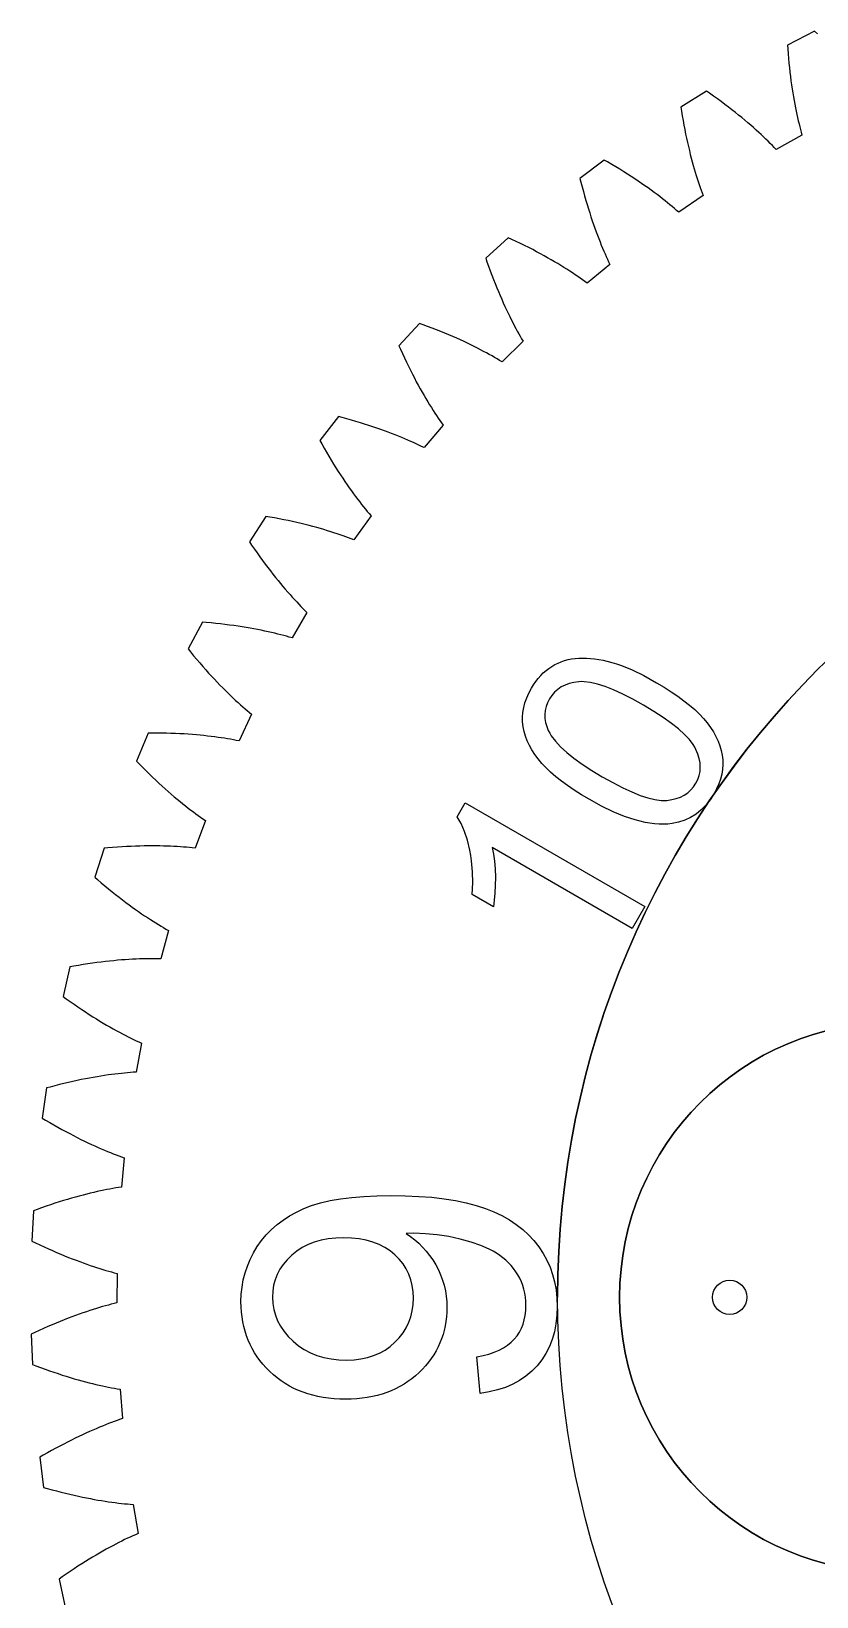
# Model space of a CAD drawing. Extents: x 0 to 10.3, y 0 to 10.3.
# Drawn here: x 0 to 2.85, y 4.05 to 9.74 of the extents above; entities that cross this region are included whole.
import ezdxf

# ---------------------------------------------------------------- set-up
doc = ezdxf.new("R2010")
doc.units = 0
doc.layers.add('1', color=1, linetype='CONTINUOUS')
doc.layers.add('Default Layer', color=1, linetype='CONTINUOUS')

msp = doc.modelspace()

# ---------------------------------------------------------------- linework, layer by layer
at = {"layer": '1'}
msp.add_lwpolyline([(2.8557, 9.7277), (2.8451, 9.7366), (2.7469, 9.6863), (2.7478, 9.6725), (2.7492, 9.6549), (2.7507, 9.6376), (2.7523, 9.6206), (2.754, 9.6041), (2.7559, 9.5879), (2.7578, 9.5721), (2.7598, 9.5567), (2.7619, 9.5416), (2.7641, 9.5269), (2.7664, 9.5126), (2.7687, 9.4987), (2.7711, 9.4851), (2.7735, 9.4719), (2.776, 9.4591), (2.7785, 9.4466), (2.7811, 9.4346), (2.7836, 9.4229), (2.7862, 9.4115), (2.7889, 9.4006), (2.7915, 9.39), (2.7941, 9.3798), (2.7968, 9.3699), (2.7996, 9.3597), (2.7065, 9.3068), (2.6992, 9.3144), (2.6921, 9.3218), (2.6846, 9.3293), (2.6769, 9.3369), (2.6688, 9.3448), (2.6604, 9.3528), (2.6517, 9.3611), (2.6426, 9.3694), (2.6332, 9.378), (2.6235, 9.3867), (2.6134, 9.3955), (2.6029, 9.4045), (2.5921, 9.4136), (2.581, 9.4229), (2.5695, 9.4323), (2.5576, 9.4418), (2.5454, 9.4515), (2.5328, 9.4612), (2.5199, 9.4711), (2.5065, 9.481), (2.4928, 9.4911), (2.4787, 9.5012), (2.4643, 9.5114), (2.4529, 9.5193), (2.3595, 9.4607), (2.3616, 9.447), (2.3645, 9.4295), (2.3675, 9.4124), (2.3706, 9.3957), (2.3738, 9.3794), (2.377, 9.3634), (2.3803, 9.3479), (2.3837, 9.3327), (2.3871, 9.3178), (2.3905, 9.3034), (2.394, 9.2893), (2.3976, 9.2757), (2.4011, 9.2623), (2.4047, 9.2494), (2.4083, 9.2369), (2.4119, 9.2247), (2.4155, 9.2129), (2.4191, 9.2014), (2.4227, 9.1904), (2.4262, 9.1797), (2.4298, 9.1694), (2.4333, 9.1594), (2.4368, 9.1498), (2.4405, 9.1399), (2.3523, 9.0791), (2.3444, 9.0861), (2.3366, 9.0927), (2.3286, 9.0995), (2.3202, 9.1065), (2.3115, 9.1137), (2.3024, 9.1209), (2.293, 9.1284), (2.2832, 9.1359), (2.2731, 9.1436), (2.2626, 9.1514), (2.2518, 9.1593), (2.2406, 9.1674), (2.2291, 9.1756), (2.2172, 9.1838), (2.2049, 9.1922), (2.1923, 9.2006), (2.1793, 9.2091), (2.1659, 9.2178), (2.1521, 9.2264), (2.138, 9.2352), (2.1234, 9.244), (2.1085, 9.2529), (2.0932, 9.2618), (2.0812, 9.2687), (1.9932, 9.2021), (1.9966, 9.1887), (2.001, 9.1716), (2.0055, 9.1548), (2.01, 9.1384), (2.0146, 9.1224), (2.0192, 9.1068), (2.0238, 9.0916), (2.0285, 9.0767), (2.0332, 9.0623), (2.0379, 9.0482), (2.0426, 9.0345), (2.0473, 9.0211), (2.052, 9.0082), (2.0567, 8.9956), (2.0614, 8.9834), (2.066, 8.9716), (2.0706, 8.9601), (2.0752, 8.9491), (2.0797, 8.9384), (2.0842, 8.928), (2.0886, 8.9181), (2.093, 8.9084), (2.0973, 8.8992), (2.1019, 8.8896), (2.0194, 8.8214), (2.0108, 8.8276), (2.0025, 8.8336), (1.9939, 8.8397), (1.985, 8.8459), (1.9756, 8.8522), (1.966, 8.8587), (1.956, 8.8653), (1.9456, 8.872), (1.9348, 8.8787), (1.9237, 8.8856), (1.9123, 8.8926), (1.9004, 8.8996), (1.8882, 8.9067), (1.8756, 8.9139), (1.8627, 8.9212), (1.8493, 8.9285), (1.8356, 8.9359), (1.8215, 8.9433), (1.8071, 8.9507), (1.7922, 8.9582), (1.777, 8.9657), (1.7613, 8.9733), (1.7453, 8.9808), (1.7328, 8.9866), (1.6509, 8.9126), (1.6554, 8.8996), (1.6613, 8.8829), (1.6672, 8.8666), (1.6731, 8.8506), (1.6791, 8.8351), (1.6851, 8.8199), (1.691, 8.8052), (1.697, 8.7908), (1.7029, 8.7768), (1.7088, 8.7632), (1.7147, 8.7499), (1.7205, 8.7371), (1.7263, 8.7246), (1.7321, 8.7125), (1.7378, 8.7007), (1.7435, 8.6893), (1.7491, 8.6783), (1.7546, 8.6677), (1.7601, 8.6574), (1.7654, 8.6475), (1.7707, 8.638), (1.7759, 8.6288), (1.781, 8.6199), (1.7864, 8.6108), (1.7101, 8.5356), (1.7011, 8.5411), (1.6923, 8.5463), (1.6832, 8.5516), (1.6737, 8.5571), (1.6639, 8.5626), (1.6537, 8.5682), (1.6431, 8.5738), (1.6322, 8.5796), (1.6209, 8.5854), (1.6093, 8.5913), (1.5972, 8.5972), (1.5848, 8.6032), (1.572, 8.6092), (1.5589, 8.6153), (1.5453, 8.6214), (1.5314, 8.6275), (1.5171, 8.6337), (1.5024, 8.6398), (1.4874, 8.646), (1.4719, 8.6521), (1.4561, 8.6583), (1.4398, 8.6644), (1.4232, 8.6706), (1.4102, 8.6752), (1.3351, 8.5944), (1.3407, 8.5818), (1.3481, 8.5657), (1.3554, 8.5499), (1.3627, 8.5346), (1.37, 8.5196), (1.3772, 8.5051), (1.3844, 8.4909), (1.3916, 8.4771), (1.3987, 8.4636), (1.4058, 8.4506), (1.4128, 8.4379), (1.4198, 8.4256), (1.4267, 8.4136), (1.4335, 8.4021), (1.4402, 8.3909), (1.4468, 8.38), (1.4533, 8.3696), (1.4598, 8.3595), (1.4661, 8.3497), (1.4723, 8.3403), (1.4784, 8.3312), (1.4844, 8.3225), (1.4902, 8.3142), (1.4964, 8.3056), (1.427, 8.224), (1.4175, 8.2287), (1.4083, 8.2331), (1.3987, 8.2376), (1.3888, 8.2422), (1.3786, 8.2468), (1.3679, 8.2515), (1.3569, 8.2562), (1.3455, 8.261), (1.3338, 8.2658), (1.3216, 8.2707), (1.3091, 8.2755), (1.2962, 8.2804), (1.283, 8.2853), (1.2693, 8.2902), (1.2553, 8.2951), (1.2409, 8.3), (1.2261, 8.3048), (1.211, 8.3097), (1.1954, 8.3145), (1.1795, 8.3193), (1.1632, 8.3241), (1.1465, 8.3288), (1.1294, 8.3334), (1.116, 8.337), (1.0483, 8.2499), (1.0549, 8.2378), (1.0637, 8.2224), (1.0723, 8.2073), (1.0809, 8.1927), (1.0895, 8.1784), (1.098, 8.1645), (1.1064, 8.151), (1.1148, 8.1379), (1.123, 8.1251), (1.1312, 8.1127), (1.1393, 8.1007), (1.1473, 8.0891), (1.1552, 8.0778), (1.163, 8.0669), (1.1707, 8.0563), (1.1782, 8.0461), (1.1856, 8.0362), (1.1929, 8.0267), (1.2001, 8.0175), (1.2071, 8.0087), (1.214, 8.0002), (1.2207, 7.9921), (1.2272, 7.9842), (1.2341, 7.9762), (1.1721, 7.8889), (1.1622, 7.8927), (1.1526, 7.8963), (1.1427, 7.9), (1.1325, 7.9037), (1.1218, 7.9074), (1.1108, 7.9111), (1.0994, 7.9149), (1.0877, 7.9187), (1.0756, 7.9224), (1.063, 7.9262), (1.0502, 7.9299), (1.0369, 7.9337), (1.0233, 7.9374), (1.0093, 7.9411), (0.9949, 7.9447), (0.9801, 7.9484), (0.9649, 7.9519), (0.9494, 7.9554), (0.9335, 7.9589), (0.9172, 7.9623), (0.9005, 7.9656), (0.8835, 7.9688), (0.8661, 7.972), (0.8525, 7.9743), (0.7925, 7.8817), (0.8002, 7.8702), (0.8103, 7.8556), (0.8202, 7.8414), (0.8301, 7.8275), (0.8398, 7.8141), (0.8495, 7.801), (0.8591, 7.7883), (0.8685, 7.7759), (0.8779, 7.7639), (0.8871, 7.7523), (0.8962, 7.741), (0.9052, 7.7301), (0.9141, 7.7195), (0.9228, 7.7093), (0.9313, 7.6995), (0.9398, 7.69), (0.948, 7.6808), (0.9561, 7.6719), (0.964, 7.6634), (0.9718, 7.6552), (0.9793, 7.6474), (0.9867, 7.6398), (0.9939, 7.6326), (1.0015, 7.6252), (0.9473, 7.5328), (0.9371, 7.5358), (0.9273, 7.5386), (0.9171, 7.5413), (0.9066, 7.5441), (0.8957, 7.5469), (0.8844, 7.5497), (0.8727, 7.5524), (0.8607, 7.5551), (0.8483, 7.5578), (0.8355, 7.5605), (0.8223, 7.5631), (0.8088, 7.5657), (0.7949, 7.5682), (0.7806, 7.5706), (0.7659, 7.573), (0.7509, 7.5753), (0.7355, 7.5776), (0.7197, 7.5797), (0.7036, 7.5818), (0.687, 7.5837), (0.6702, 7.5856), (0.6529, 7.5873), (0.6352, 7.5889), (0.6215, 7.5901), (0.5699, 7.4926), (0.5785, 7.4818), (0.5898, 7.4682), (0.6009, 7.4549), (0.612, 7.4419), (0.6229, 7.4294), (0.6337, 7.4172), (0.6443, 7.4053), (0.6548, 7.3938), (0.6652, 7.3827), (0.6754, 7.3719), (0.6854, 7.3615), (0.6953, 7.3514), (0.7051, 7.3417), (0.7146, 7.3322), (0.724, 7.3232), (0.7332, 7.3144), (0.7423, 7.306), (0.7511, 7.2979), (0.7597, 7.2901), (0.7682, 7.2826), (0.7764, 7.2755), (0.7844, 7.2686), (0.7922, 7.262), (0.8004, 7.2553), (0.7545, 7.1585), (0.7441, 7.1606), (0.7341, 7.1625), (0.7237, 7.1644), (0.7129, 7.1662), (0.7018, 7.1681), (0.6903, 7.1698), (0.6784, 7.1715), (0.6662, 7.1732), (0.6536, 7.1748), (0.6406, 7.1764), (0.6273, 7.1778), (0.6136, 7.1792), (0.5995, 7.1805), (0.5851, 7.1817), (0.5703, 7.1828), (0.5551, 7.1838), (0.5395, 7.1847), (0.5236, 7.1854), (0.5074, 7.1861), (0.4907, 7.1866), (0.4738, 7.1869), (0.4564, 7.1872), (0.4387, 7.1872), (0.4249, 7.1872), (0.382, 7.0855), (0.3915, 7.0756), (0.4039, 7.063), (0.4162, 7.0507), (0.4283, 7.0388), (0.4403, 7.0272), (0.4521, 7.016), (0.4637, 7.0051), (0.4752, 6.9946), (0.4865, 6.9844), (0.4976, 6.9745), (0.5085, 6.965), (0.5193, 6.9558), (0.5298, 6.947), (0.5402, 6.9384), (0.5503, 6.9302), (0.5602, 6.9223), (0.57, 6.9147), (0.5795, 6.9074), (0.5887, 6.9004), (0.5978, 6.8937), (0.6066, 6.8873), (0.6152, 6.8811), (0.6236, 6.8753), (0.6323, 6.8693), (0.595, 6.7689), (0.5844, 6.77), (0.5743, 6.7711), (0.5638, 6.772), (0.5529, 6.7729), (0.5417, 6.7738), (0.5301, 6.7745), (0.5181, 6.7752), (0.5058, 6.7758), (0.4931, 6.7763), (0.48, 6.7767), (0.4666, 6.777), (0.4528, 6.7772), (0.4387, 6.7772), (0.4242, 6.7772), (0.4094, 6.777), (0.3941, 6.7766), (0.3786, 6.7762), (0.3627, 6.7755), (0.3464, 6.7748), (0.3298, 6.7738), (0.3128, 6.7727), (0.2955, 6.7714), (0.2779, 6.7699), (0.2641, 6.7687), (0.2302, 6.6637), (0.2407, 6.6546), (0.2541, 6.6431), (0.2674, 6.6319), (0.2805, 6.6211), (0.2934, 6.6106), (0.3062, 6.6005), (0.3187, 6.5907), (0.331, 6.5812), (0.3432, 6.572), (0.3551, 6.5632), (0.3668, 6.5547), (0.3783, 6.5465), (0.3896, 6.5385), (0.4007, 6.5309), (0.4115, 6.5236), (0.4221, 6.5166), (0.4324, 6.5099), (0.4425, 6.5034), (0.4524, 6.4973), (0.462, 6.4914), (0.4713, 6.4857), (0.4804, 6.4804), (0.4892, 6.4753), (0.4985, 6.47), (0.47, 6.3668), (0.4594, 6.367), (0.4492, 6.3672), (0.4387, 6.3672), (0.4278, 6.3672), (0.4165, 6.367), (0.4049, 6.3668), (0.3929, 6.3664), (0.3806, 6.3659), (0.3679, 6.3653), (0.3548, 6.3646), (0.3415, 6.3637), (0.3277, 6.3627), (0.3136, 6.3615), (0.2992, 6.3602), (0.2844, 6.3587), (0.2693, 6.357), (0.2539, 6.3552), (0.2381, 6.3532), (0.2219, 6.351), (0.2055, 6.3486), (0.1887, 6.346), (0.1715, 6.3432), (0.1541, 6.3402), (0.1405, 6.3378), (0.1159, 6.2302), (0.127, 6.2221), (0.1414, 6.2118), (0.1556, 6.2018), (0.1696, 6.1922), (0.1834, 6.1829), (0.197, 6.1739), (0.2103, 6.1652), (0.2235, 6.1568), (0.2364, 6.1488), (0.249, 6.141), (0.2614, 6.1335), (0.2736, 6.1263), (0.2855, 6.1194), (0.2972, 6.1128), (0.3086, 6.1065), (0.3198, 6.1004), (0.3307, 6.0946), (0.3413, 6.0891), (0.3517, 6.0838), (0.3617, 6.0787), (0.3715, 6.0739), (0.3811, 6.0694), (0.3903, 6.0651), (0.3999, 6.0607), (0.3806, 5.9553), (0.3701, 5.9547), (0.3599, 5.9539), (0.3494, 5.953), (0.3385, 5.952), (0.3273, 5.9509), (0.3157, 5.9496), (0.3038, 5.9482), (0.2916, 5.9467), (0.279, 5.945), (0.2661, 5.9431), (0.2528, 5.941), (0.2392, 5.9388), (0.2253, 5.9364), (0.211, 5.9339), (0.1964, 5.9311), (0.1815, 5.9281), (0.1663, 5.9249), (0.1507, 5.9216), (0.1348, 5.918), (0.1186, 5.9142), (0.1021, 5.9101), (0.0853, 5.9058), (0.0682, 5.9013), (0.0549, 5.8977), (0.0397, 5.7884), (0.0515, 5.7813), (0.0668, 5.7723), (0.0818, 5.7636), (0.0966, 5.7552), (0.1111, 5.7471), (0.1254, 5.7394), (0.1395, 5.7319), (0.1533, 5.7247), (0.1668, 5.7178), (0.1801, 5.7111), (0.1931, 5.7048), (0.2059, 5.6987), (0.2184, 5.6928), (0.2306, 5.6873), (0.2425, 5.682), (0.2542, 5.6769), (0.2655, 5.672), (0.2766, 5.6675), (0.2874, 5.6631), (0.2978, 5.6589), (0.308, 5.655), (0.3179, 5.6513), (0.3275, 5.6478), (0.3375, 5.6443), (0.3274, 5.5377), (0.3169, 5.5361), (0.3069, 5.5344), (0.2965, 5.5326), (0.2857, 5.5307), (0.2747, 5.5286), (0.2633, 5.5263), (0.2515, 5.5239), (0.2395, 5.5213), (0.2271, 5.5185), (0.2144, 5.5155), (0.2013, 5.5123), (0.188, 5.5089), (0.1743, 5.5053), (0.1603, 5.5015), (0.146, 5.4974), (0.1314, 5.4932), (0.1165, 5.4887), (0.1013, 5.484), (0.0858, 5.479), (0.07, 5.4738), (0.0539, 5.4683), (0.0375, 5.4626), (0.0209, 5.4566), (0.0079, 5.4519), (0.0023, 5.3417), (0.0147, 5.3356), (0.0307, 5.328), (0.0464, 5.3206), (0.0619, 5.3136), (0.0771, 5.3068), (0.092, 5.3003), (0.1067, 5.294), (0.1211, 5.2881), (0.1352, 5.2824), (0.149, 5.2769), (0.1625, 5.2717), (0.1757, 5.2668), (0.1887, 5.262), (0.2013, 5.2575), (0.2137, 5.2533), (0.2257, 5.2492), (0.2374, 5.2454), (0.2489, 5.2418), (0.26, 5.2384), (0.2708, 5.2352), (0.2813, 5.2322), (0.2914, 5.2293), (0.3013, 5.2267), (0.3115, 5.224), (0.3108, 5.117), (0.3005, 5.1144), (0.2906, 5.1119), (0.2804, 5.1092), (0.2699, 5.1064), (0.259, 5.1033), (0.2479, 5.1001), (0.2364, 5.0966), (0.2246, 5.0929), (0.2125, 5.0891), (0.2001, 5.085), (0.1874, 5.0807), (0.1744, 5.0761), (0.1611, 5.0713), (0.1475, 5.0663), (0.1336, 5.0611), (0.1195, 5.0556), (0.105, 5.0498), (0.0903, 5.0438), (0.0752, 5.0375), (0.06, 5.0309), (0.0444, 5.0241), (0.0286, 5.0169), (0.0125, 5.0095), (0, 5.0036), (0.0041, 4.8934), (0.0169, 4.8884), (0.0335, 4.8822), (0.0498, 4.8762), (0.0658, 4.8705), (0.0816, 4.8651), (0.097, 4.8599), (0.1122, 4.855), (0.127, 4.8503), (0.1415, 4.8459), (0.1558, 4.8416), (0.1697, 4.8376), (0.1833, 4.8338), (0.1966, 4.8303), (0.2096, 4.8269), (0.2223, 4.8237), (0.2346, 4.8208), (0.2466, 4.818), (0.2583, 4.8154), (0.2697, 4.8129), (0.2808, 4.8107), (0.2915, 4.8086), (0.3018, 4.8067), (0.3119, 4.8049), (0.3223, 4.8031), (0.3309, 4.6964), (0.3209, 4.693), (0.3113, 4.6896), (0.3013, 4.6861), (0.2911, 4.6823), (0.2806, 4.6783), (0.2697, 4.6741), (0.2586, 4.6696), (0.2472, 4.665), (0.2355, 4.66), (0.2235, 4.6549), (0.2112, 4.6495), (0.1986, 4.6438), (0.1858, 4.6379), (0.1727, 4.6317), (0.1593, 4.6253), (0.1457, 4.6185), (0.1318, 4.6115), (0.1176, 4.6043), (0.1032, 4.5967), (0.0885, 4.5888), (0.0736, 4.5806), (0.0585, 4.5721), (0.0431, 4.5634), (0.0312, 4.5564), (0.0448, 4.4469), (0.0581, 4.4431), (0.0752, 4.4383), (0.0919, 4.4338), (0.1084, 4.4296), (0.1245, 4.4255), (0.1404, 4.4217), (0.1559, 4.4181), (0.1711, 4.4147), (0.1859, 4.4116), (0.2005, 4.4086), (0.2147, 4.4058), (0.2286, 4.4032), (0.2422, 4.4008), (0.2554, 4.3986), (0.2683, 4.3966), (0.2808, 4.3947), (0.2931, 4.3929), (0.305, 4.3914), (0.3165, 4.3899), (0.3277, 4.3887), (0.3385, 4.3875), (0.3491, 4.3865), (0.3592, 4.3856), (0.3698, 4.3848), (0.3876, 4.2792), (0.3779, 4.2749), (0.3686, 4.2707), (0.3591, 4.2663), (0.3492, 4.2617), (0.339, 4.2568), (0.3286, 4.2516), (0.3179, 4.2462), (0.3069, 4.2406), (0.2957, 4.2346), (0.2842, 4.2285), (0.2724, 4.222), (0.2604, 4.2153), (0.2481, 4.2083), (0.2356, 4.201), (0.2228, 4.1934), (0.2098, 4.1855), (0.1966, 4.1773), (0.1831, 4.1688), (0.1695, 4.16), (0.1555, 4.1509), (0.1414, 4.1414), (0.1271, 4.1317), (0.1125, 4.1216), (0.1012, 4.1136), (0.1244, 4.0057)], dxfattribs=at)
at = {"layer": 'Default Layer'}
for points in [[(5.1372, 8.3624, 0.414205), (1.912, 5.1372)], [(5.1372, 1.912, -0.414205), (1.912, 5.1372)]]:
    msp.add_lwpolyline(points, format="xyb", dxfattribs=at)
for points in [[(2.0264, 6.9466), (1.9985, 6.9631), (1.9725, 6.9797), (1.9483, 6.9961), (1.9259, 7.0124), (1.9054, 7.0287), (1.8867, 7.0449), (1.8698, 7.061), (1.8548, 7.077), (1.8413, 7.0932), (1.8293, 7.1095), (1.8187, 7.126), (1.8095, 7.1425), (1.8017, 7.1592), (1.7953, 7.1761), (1.7904, 7.193), (1.7869, 7.2101), (1.785, 7.2274), (1.7846, 7.2447), (1.786, 7.2621), (1.7889, 7.2795), (1.7934, 7.297), (1.7996, 7.3146), (1.8074, 7.3322), (1.8168, 7.3499), (1.8246, 7.3626), (1.8328, 7.3745), (1.8414, 7.3856), (1.8505, 7.3959), (1.86, 7.4055), (1.8699, 7.4142), (1.8803, 7.4222), (1.891, 7.4294), (1.9021, 7.4358), (1.9135, 7.4415), (1.9253, 7.4464), (1.9374, 7.4506), (1.9499, 7.454), (1.9627, 7.4566), (1.9758, 7.4584), (1.9893, 7.4595), (2.0172, 7.4596), (2.0464, 7.4571), (2.0771, 7.4519), (2.1092, 7.444), (2.126, 7.4389), (2.1438, 7.4326), (2.1822, 7.4165), (2.2246, 7.3957), (2.271, 7.3701), (2.2986, 7.3537), (2.3245, 7.3372), (2.3486, 7.3209), (2.3709, 7.3046), (2.3914, 7.2883), (2.4101, 7.2722), (2.427, 7.256), (2.4421, 7.24), (2.4556, 7.2239), (2.4676, 7.2077), (2.4782, 7.1913), (2.4873, 7.1747), (2.4951, 7.158), (2.5015, 7.1411), (2.5065, 7.1241), (2.51, 7.1069), (2.512, 7.0897), (2.5124, 7.0724), (2.5111, 7.0551), (2.5082, 7.0376), (2.5036, 7.0201), (2.4974, 7.0025), (2.4896, 6.9848), (2.4801, 6.967), (2.4658, 6.9448), (2.4502, 6.925), (2.4332, 6.9077), (2.4148, 6.8929), (2.3951, 6.8805), (2.374, 6.8707), (2.3514, 6.8633), (2.3276, 6.8583), (2.3125, 6.8567), (2.297, 6.8559), (2.281, 6.8561), (2.2644, 6.8573), (2.2474, 6.8595), (2.2298, 6.8626), (2.2118, 6.8667), (2.1932, 6.8717), (2.1741, 6.8777), (2.1545, 6.8846), (2.1138, 6.9014), (2.0711, 6.9221), (2.0264, 6.9466)], [(2.0737, 7.0285), (2.1124, 7.007), (2.1484, 6.9885), (2.1817, 6.9732), (2.2124, 6.9609), (2.2403, 6.9517), (2.2657, 6.9456), (2.2883, 6.9426), (2.2987, 6.9423), (2.3083, 6.9427), (2.3263, 6.9453), (2.3429, 6.9493), (2.3582, 6.9548), (2.3721, 6.9619), (2.3847, 6.9704), (2.396, 6.9804), (2.4059, 6.9919), (2.4145, 7.0049), (2.4215, 7.0188), (2.4264, 7.0331), (2.4294, 7.0479), (2.4304, 7.063), (2.4294, 7.0786), (2.4264, 7.0946), (2.4215, 7.1109), (2.4146, 7.1277), (2.4101, 7.1364), (2.4047, 7.1452), (2.3908, 7.1634), (2.373, 7.1823), (2.3511, 7.202), (2.3252, 7.2224), (2.2954, 7.2436), (2.2615, 7.2655), (2.2236, 7.2882), (2.1849, 7.3097), (2.1488, 7.3282), (2.1154, 7.3436), (2.0847, 7.3558), (2.0567, 7.3649), (2.0314, 7.3709), (2.0087, 7.3738), (1.9984, 7.374), (1.9888, 7.3735), (1.9709, 7.3711), (1.9543, 7.3671), (1.939, 7.3616), (1.9251, 7.3545), (1.9124, 7.3459), (1.9011, 7.3358), (1.891, 7.3241), (1.8823, 7.3109), (1.8753, 7.2971), (1.8702, 7.2832), (1.8669, 7.2691), (1.8654, 7.2548), (1.8659, 7.2404), (1.8681, 7.2259), (1.8722, 7.2112), (1.8782, 7.1964), (1.8831, 7.1868), (1.889, 7.1772), (1.9038, 7.1576), (1.9224, 7.1374), (1.9449, 7.1167), (1.9713, 7.0954), (2.0015, 7.0736), (2.0357, 7.0513), (2.0737, 7.0285)], [(2.2288, 6.5574), (2.1828, 6.4776), (1.6746, 6.771), (1.6794, 6.7476), (1.6828, 6.7218), (1.685, 6.6938), (1.6858, 6.6635), (1.6856, 6.6334), (1.6843, 6.6055), (1.682, 6.5797), (1.6786, 6.556), (1.6015, 6.6005), (1.6037, 6.6425), (1.603, 6.6833), (1.5994, 6.723), (1.5965, 6.7424), (1.5929, 6.7615), (1.5841, 6.7975), (1.5735, 6.8297), (1.5675, 6.8443), (1.5611, 6.858), (1.5543, 6.8707), (1.547, 6.8825), (1.5766, 6.9339), (2.2288, 6.5574)], [(1.6312, 4.788), (1.6189, 4.9207), (1.6415, 4.9254), (1.6625, 4.9311), (1.6819, 4.9377), (1.6997, 4.9453), (1.7159, 4.9538), (1.7304, 4.9633), (1.7434, 4.9738), (1.7547, 4.9852), (1.7646, 4.9975), (1.7732, 5.0107), (1.7805, 5.0247), (1.7864, 5.0395), (1.791, 5.0552), (1.7943, 5.0717), (1.7963, 5.089), (1.797, 5.1072), (1.7965, 5.1229), (1.7951, 5.1381), (1.7929, 5.1527), (1.7897, 5.1669), (1.7856, 5.1805), (1.7806, 5.1937), (1.7746, 5.2064), (1.7678, 5.2185), (1.7602, 5.2303), (1.752, 5.2416), (1.7432, 5.2523), (1.7338, 5.2624), (1.7238, 5.272), (1.7133, 5.2811), (1.7021, 5.2896), (1.6903, 5.2975), (1.6775, 5.3051), (1.6636, 5.3123), (1.6327, 5.3257), (1.5976, 5.338), (1.5583, 5.349), (1.5167, 5.358), (1.4746, 5.3645), (1.4323, 5.3684), (1.3895, 5.3697), (1.3618, 5.3689), (1.378, 5.3581), (1.3933, 5.3463), (1.4079, 5.3335), (1.4217, 5.3198), (1.4347, 5.3051), (1.447, 5.2895), (1.4585, 5.2729), (1.4693, 5.2553), (1.4788, 5.2373), (1.4871, 5.2189), (1.4941, 5.2001), (1.4998, 5.1809), (1.5042, 5.1613), (1.5074, 5.1414), (1.5093, 5.121), (1.5099, 5.1003), (1.5096, 5.083), (1.5084, 5.0661), (1.5064, 5.0495), (1.5036, 5.0332), (1.5001, 5.0172), (1.4957, 5.0016), (1.4906, 4.9863), (1.4846, 4.9714), (1.4779, 4.9568), (1.4704, 4.9425), (1.4621, 4.9286), (1.453, 4.915), (1.4431, 4.9017), (1.4324, 4.8888), (1.4209, 4.8762), (1.4087, 4.864), (1.3957, 4.8523), (1.3823, 4.8413), (1.3684, 4.8311), (1.354, 4.8217), (1.339, 4.813), (1.3236, 4.805), (1.3077, 4.7979), (1.2912, 4.7914), (1.2743, 4.7858), (1.2569, 4.7809), (1.2389, 4.7767), (1.2204, 4.7733), (1.2015, 4.7707), (1.182, 4.7688), (1.1621, 4.7676), (1.1416, 4.7673), (1.1205, 4.7677), (1.0999, 4.7688), (1.0798, 4.7708), (1.0602, 4.7736), (1.0412, 4.7771), (1.0226, 4.7814), (1.0046, 4.7865), (0.9872, 4.7924), (0.9702, 4.7991), (0.9538, 4.8065), (0.9379, 4.8148), (0.9225, 4.8238), (0.9076, 4.8336), (0.8932, 4.8442), (0.8794, 4.8556), (0.8661, 4.8678), (0.8535, 4.8807), (0.8416, 4.8939), (0.8306, 4.9076), (0.8204, 4.9216), (0.8111, 4.9361), (0.8025, 4.9509), (0.7948, 4.9661), (0.7878, 4.9818), (0.7817, 4.9978), (0.7764, 5.0142), (0.7719, 5.031), (0.7683, 5.0482), (0.7654, 5.0658), (0.7634, 5.0838), (0.7621, 5.1022), (0.7617, 5.121), (0.7627, 5.1482), (0.7654, 5.1747), (0.77, 5.2006), (0.7765, 5.226), (0.7848, 5.2507), (0.795, 5.2749), (0.807, 5.2984), (0.8208, 5.3213), (0.8364, 5.3435), (0.8535, 5.3642), (0.8723, 5.3836), (0.8926, 5.4015), (0.9145, 5.4181), (0.938, 5.4333), (0.963, 5.4471), (0.9897, 5.4595), (1.0184, 5.4706), (1.0503, 5.4803), (1.0852, 5.4885), (1.1232, 5.4951), (1.1642, 5.5003), (1.2084, 5.5041), (1.2556, 5.5063), (1.3058, 5.507), (1.3584, 5.5063), (1.4082, 5.5041), (1.4552, 5.5005), (1.4996, 5.4953), (1.5412, 5.4888), (1.5801, 5.4807), (1.6162, 5.4712), (1.6496, 5.4602), (1.6805, 5.4478), (1.7095, 5.4339), (1.7366, 5.4186), (1.7618, 5.4019), (1.7852, 5.3837), (1.8066, 5.3641), (1.8261, 5.3431), (1.8438, 5.3206), (1.8594, 5.297), (1.873, 5.2725), (1.8844, 5.247), (1.8938, 5.2204), (1.9011, 5.1929), (1.9064, 5.1643), (1.9095, 5.1347), (1.9105, 5.1042), (1.9094, 5.0719), (1.906, 5.0412), (1.9003, 5.012), (1.8923, 4.9843), (1.8821, 4.9581), (1.8695, 4.9334), (1.8547, 4.9102), (1.8376, 4.8885), (1.8183, 4.8686), (1.7971, 4.8509), (1.7741, 4.8352), (1.7492, 4.8216), (1.7225, 4.81), (1.6939, 4.8006), (1.6635, 4.7933), (1.6312, 4.788)], [(1.1347, 5.3536), (1.1057, 5.3526), (1.0783, 5.3496), (1.0524, 5.3446), (1.028, 5.3376), (1.0052, 5.3287), (0.9839, 5.3177), (0.9641, 5.3048), (0.9459, 5.2899), (0.9295, 5.2737), (0.9154, 5.2568), (0.9034, 5.239), (0.8935, 5.2204), (0.8859, 5.201), (0.8804, 5.1808), (0.8772, 5.1598), (0.8761, 5.1379), (0.8773, 5.1153), (0.8808, 5.0934), (0.8867, 5.0722), (0.8949, 5.0518), (0.9055, 5.0321), (0.9184, 5.0132), (0.9337, 4.995), (0.9513, 4.9775), (0.9708, 4.9615), (0.9917, 4.9477), (1.0139, 4.9359), (1.0376, 4.9263), (1.0627, 4.9188), (1.0891, 4.9135), (1.117, 4.9103), (1.1462, 4.9092), (1.1724, 4.9102), (1.1974, 4.9133), (1.2212, 4.9183), (1.2437, 4.9254), (1.2649, 4.9344), (1.2849, 4.9455), (1.3037, 4.9586), (1.3212, 4.9737), (1.3368, 4.9905), (1.3504, 5.0082), (1.3619, 5.0268), (1.3712, 5.0464), (1.3785, 5.0669), (1.3838, 5.0884), (1.3869, 5.1108), (1.3879, 5.1341), (1.3869, 5.1575), (1.3838, 5.1799), (1.3785, 5.2012), (1.3712, 5.2214), (1.3619, 5.2405), (1.3504, 5.2585), (1.3368, 5.2755), (1.3212, 5.2914), (1.3035, 5.306), (1.2842, 5.3186), (1.2633, 5.3293), (1.2408, 5.338), (1.2167, 5.3448), (1.191, 5.3497), (1.1636, 5.3526), (1.1347, 5.3536)], [(2.4746, 5.1372), (2.4759, 5.1498), (2.4795, 5.1615), (2.4853, 5.1721), (2.4929, 5.1814), (2.5022, 5.189), (2.5128, 5.1948), (2.5245, 5.1984), (2.5371, 5.1997), (2.5497, 5.1984), (2.5614, 5.1948), (2.572, 5.189), (2.5813, 5.1814), (2.5889, 5.1721), (2.5947, 5.1615), (2.5983, 5.1498), (2.5996, 5.1372), (2.5983, 5.1246), (2.5947, 5.1129), (2.5889, 5.1023), (2.5813, 5.093), (2.572, 5.0854), (2.5614, 5.0796), (2.5497, 5.076), (2.5371, 5.0747), (2.5245, 5.076), (2.5128, 5.0796), (2.5022, 5.0854), (2.4929, 5.093), (2.4853, 5.1023), (2.4795, 5.1129), (2.4759, 5.1246), (2.4746, 5.1372)]]:
    msp.add_lwpolyline(points, close=True, dxfattribs=at)
for points in [[(2.1077, 4.0283), (2.0815, 4.1028), (2.057, 4.1781), (2.0343, 4.2543), (2.0135, 4.3312), (1.9946, 4.4088), (1.9775, 4.4872), (1.9624, 4.5663), (1.9492, 4.646), (1.9379, 4.7264), (1.9287, 4.8074), (1.9214, 4.8891), (1.9162, 4.9712), (1.9131, 5.054), (1.912, 5.1372), (1.912, 5.1372), (1.9131, 5.2204), (1.9162, 5.3032), (1.9214, 5.3853), (1.9287, 5.467), (1.9379, 5.548), (1.9492, 5.6284), (1.9624, 5.7081), (1.9775, 5.7872), (1.9946, 5.8656), (2.0135, 5.9432), (2.0343, 6.0201), (2.057, 6.0963), (2.0815, 6.1716), (2.1077, 6.2461), (2.1357, 6.3198), (2.1655, 6.3926), (2.1969, 6.4645), (2.23, 6.5355), (2.2648, 6.6055), (2.3013, 6.6745), (2.3393, 6.7426), (2.3789, 6.8096), (2.4201, 6.8756), (2.4628, 6.9404), (2.507, 7.0042), (2.5527, 7.0669), (2.5999, 7.1284), (2.6485, 7.1887), (2.6985, 7.2479), (2.7498, 7.3058), (2.8026, 7.3624), (2.8566, 7.4178)], [(2.8872, 6.1057), (2.8398, 6.0922), (2.7933, 6.0765), (2.7479, 6.0586), (2.7036, 6.0385), (2.6605, 6.0165), (2.6186, 5.9924), (2.578, 5.9664), (2.5388, 5.9385), (2.5011, 5.9088), (2.4648, 5.8774), (2.43, 5.8443), (2.3969, 5.8095), (2.3655, 5.7732), (2.3358, 5.7355), (2.3079, 5.6963), (2.2819, 5.6557), (2.2578, 5.6138), (2.2358, 5.5707), (2.2157, 5.5264), (2.1978, 5.481), (2.1821, 5.4345), (2.1686, 5.3871), (2.1575, 5.3387), (2.1487, 5.2894), (2.1423, 5.2394), (2.1385, 5.1886), (2.1372, 5.1372), (2.1385, 5.0857), (2.1423, 5.0349), (2.1487, 4.9849), (2.1575, 4.9356), (2.1686, 4.8872), (2.1821, 4.8398), (2.1978, 4.7933), (2.2157, 4.7479), (2.2358, 4.7036), (2.2578, 4.6605), (2.2819, 4.6186), (2.3079, 4.578), (2.3358, 4.5388), (2.3655, 4.5011), (2.3969, 4.4648), (2.43, 4.43), (2.4648, 4.3969), (2.5011, 4.3655), (2.5388, 4.3358), (2.578, 4.3079), (2.6186, 4.2819), (2.6605, 4.2578), (2.7036, 4.2358), (2.7479, 4.2157), (2.7933, 4.1978), (2.8398, 4.1821), (2.8872, 4.1686)], [(2.8872, 4.1686), (2.8398, 4.1821), (2.7933, 4.1978), (2.7479, 4.2157), (2.7036, 4.2358), (2.6605, 4.2578), (2.6186, 4.2819), (2.578, 4.3079), (2.5388, 4.3358), (2.5011, 4.3655), (2.4648, 4.3969), (2.43, 4.43), (2.3969, 4.4648), (2.3655, 4.5011), (2.3358, 4.5388), (2.3079, 4.578), (2.2819, 4.6186), (2.2578, 4.6605), (2.2358, 4.7036), (2.2157, 4.7479), (2.1978, 4.7933), (2.1821, 4.8398), (2.1686, 4.8872), (2.1575, 4.9356), (2.1487, 4.9849), (2.1423, 5.0349), (2.1385, 5.0857), (2.1372, 5.1372), (2.1372, 5.1372), (2.1385, 5.1886), (2.1423, 5.2394), (2.1487, 5.2894), (2.1575, 5.3387), (2.1686, 5.3871), (2.1821, 5.4345), (2.1978, 5.481), (2.2157, 5.5264), (2.2358, 5.5707), (2.2578, 5.6138), (2.2819, 5.6557), (2.3079, 5.6963), (2.3358, 5.7355), (2.3655, 5.7732), (2.3969, 5.8095), (2.43, 5.8443), (2.4648, 5.8774), (2.5011, 5.9088), (2.5388, 5.9385), (2.578, 5.9664), (2.6186, 5.9924), (2.6605, 6.0165), (2.7036, 6.0385), (2.7479, 6.0586), (2.7933, 6.0765), (2.8398, 6.0922), (2.8872, 6.1057)]]:
    msp.add_lwpolyline(points, dxfattribs=at)

doc.saveas('drawing.dxf')
